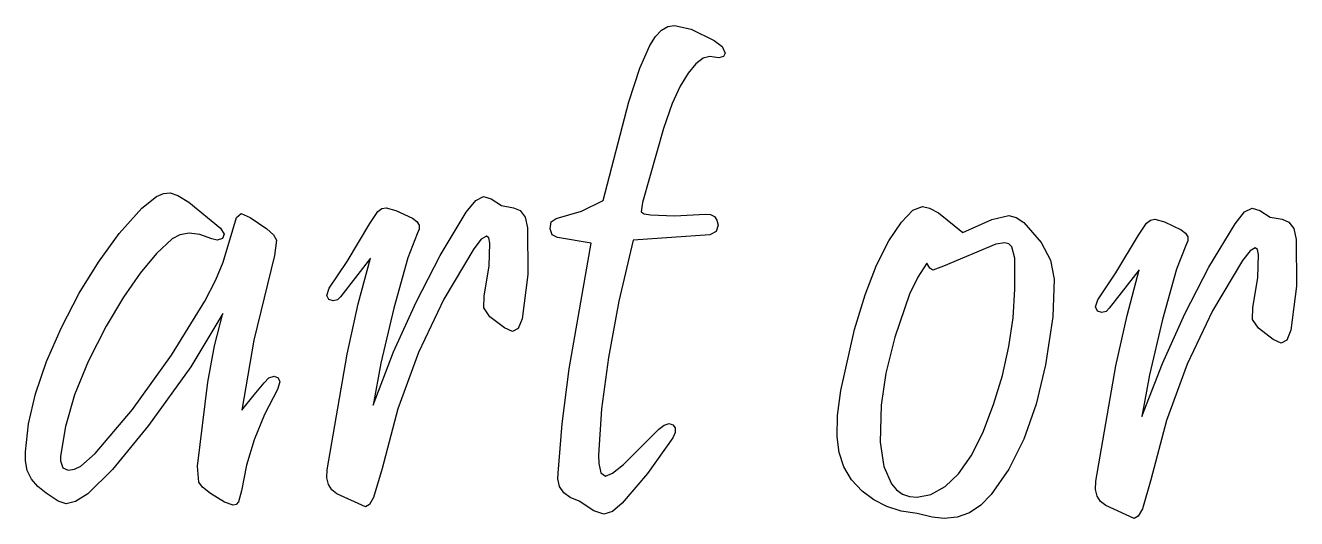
# Model space of a CAD drawing. Extents: x 369 to 1749, y 306 to 919.
# Drawn here: x 1182.3 to 1289.6, y 870.1 to 911.7 of the extents above; entities that cross this region are included whole.
import ezdxf

# ---------------------------------------------------------------- set-up
doc = ezdxf.new("R2010")
doc.units = 0

msp = doc.modelspace()

# ---------------------------------------------------------------- linework, layer by layer
at = {"layer": 'Layer 1'}
for p, q in [((1235.447721, 910.758575), (1235.950299, 911.287515)), ((1235.950299, 911.287515), (1236.487411, 911.601325)), ((1236.487411, 911.601325), (1237.059056, 911.700005)), ((1237.059056, 911.700005), (1238.458799, 911.372301)), ((1238.458799, 911.372301), (1240.419986, 910.422955)), ((1234.979676, 910.014505), (1235.447721, 910.758575)), ((1240.419986, 910.422955), (1240.42, 910.423)), ((1240.42, 910.423), (1241.075292, 909.922582)), ((1234.143494, 908.078412), (1234.979676, 910.014505)), ((1240.050371, 909.079676), (1239.473381, 908.929341)), ((1240.408293, 909.012953), (1240.050371, 909.079676)), ((1240.79351, 908.976428), (1240.408293, 909.012953)), ((1241.205574, 909.069851), (1240.79351, 908.976428)), ((1241.075292, 909.922582), (1241.322939, 909.367)), ((1241.322939, 909.367), (1241.205574, 909.069851)), ((1233.205149, 905.25093), (1234.143494, 908.078412)), ((1238.861431, 908.461453), (1238.214521, 907.676011)), ((1239.473381, 908.929341), (1238.861431, 908.461453)), ((1238.214521, 907.676011), (1237.532651, 906.573016)), ((1237.532651, 906.573016), (1236.868215, 905.11527)), ((1231.021966, 896.921805), (1233.205149, 905.25093)), ((1236.868215, 905.11527), (1236.117756, 902.992004)), ((1236.117756, 902.992004), (1234.358771, 896.748906)), ((1192.095959, 896.28204), (1193.330822, 897.26747)), ((1193.330822, 897.26747), (1193.912495, 897.502042)), ((1193.912495, 897.502042), (1194.470329, 897.56452)), ((1194.470329, 897.56452), (1195.135451, 897.349455)), ((1195.135451, 897.349455), (1196.066074, 896.781646)), ((1220.280401, 896.930514), (1220.939672, 897.257812)), ((1220.939672, 897.257812), (1221.579251, 897.064213)), ((1190.186381, 894.122586), (1192.095959, 896.28204)), ((1196.066074, 896.781646), (1198.723829, 894.5878)), ((1212.005376, 895.982297), (1212.354454, 896.229961)), ((1212.354454, 896.229961), (1212.716217, 896.308812)), ((1212.716217, 896.308812), (1213.534781, 896.081854)), ((1219.480422, 895.930862), (1220.280401, 896.930514)), ((1221.579251, 897.064213), (1222.437962, 896.49941)), ((1222.437962, 896.49941), (1223.459822, 896.307709)), ((1223.459822, 896.307709), (1224.028682, 896.07685)), ((1229.206526, 896.029451), (1231.021966, 896.921805)), ((1234.358771, 896.748906), (1234.242135, 895.953547)), ((1257.186418, 896.097033), (1258.000311, 896.421993)), ((1258.000311, 896.421993), (1258.588308, 896.278991)), ((1258.588308, 896.278991), (1259.351078, 895.865092)), ((1285.180413, 895.951516), (1285.839684, 896.278814)), ((1285.839684, 896.278814), (1286.479312, 896.085214)), ((1199.763768, 894.449432), (1200.083456, 895.479329)), ((1200.083456, 895.479329), (1200.484492, 895.818182)), ((1200.484492, 895.818182), (1201.244324, 895.49247)), ((1201.244324, 895.49247), (1202.640402, 894.528662)), ((1211.345277, 894.980532), (1212.005376, 895.982297)), ((1213.534781, 896.081854), (1214.930447, 895.416972)), ((1214.930447, 895.416972), (1215.311199, 895.144883)), ((1215.311199, 895.144883), (1215.503731, 894.83348)), ((1217.279103, 892.271644), (1219.480422, 895.930862)), ((1224.028682, 896.07685), (1224.445657, 895.518708)), ((1224.445657, 895.518708), (1224.640005, 894.59602)), ((1226.553798, 894.536549), (1226.65838, 895.102154)), ((1226.65838, 895.102154), (1227.078226, 895.387079)), ((1227.078226, 895.387079), (1229.206526, 896.029451)), ((1234.242135, 895.953547), (1234.490327, 895.781179)), ((1234.490327, 895.781179), (1235.026204, 895.696445)), ((1235.026204, 895.696445), (1237.061507, 895.619752)), ((1237.061507, 895.619752), (1239.669674, 895.749021)), ((1239.669674, 895.749021), (1240.109295, 895.721295)), ((1240.109295, 895.721295), (1240.433854, 895.561185)), ((1240.433854, 895.561185), (1240.64335, 895.268691)), ((1240.64335, 895.268691), (1240.737784, 894.843812)), ((1255.142503, 893.498916), (1256.217161, 895.099933)), ((1256.217161, 895.099933), (1257.186418, 896.097033)), ((1259.351078, 895.865092), (1261.400941, 894.224603)), ((1261.400941, 894.224603), (1263.848051, 895.322043)), ((1263.848051, 895.322043), (1265.295111, 895.637447)), ((1265.295111, 895.637447), (1265.896414, 895.488496)), ((1265.896414, 895.488496), (1266.551903, 895.058971)), ((1266.551903, 895.058971), (1268.025441, 893.358197)), ((1276.905407, 895.003299), (1277.254468, 895.250963)), ((1277.254468, 895.250963), (1277.616229, 895.329814)), ((1277.616229, 895.329814), (1278.434793, 895.102856)), ((1278.434793, 895.102856), (1279.830459, 894.437974)), ((1284.380434, 894.951864), (1285.180413, 895.951516)), ((1286.479312, 896.085214), (1287.337974, 895.520412)), ((1287.337974, 895.520412), (1288.359834, 895.328711)), ((1288.359834, 895.328711), (1288.928694, 895.097852)), ((1288.928694, 895.097852), (1289.345669, 894.53971)), ((1188.416154, 891.723435), (1190.186381, 894.122586)), ((1195.302231, 894.030042), (1194.645551, 893.668213)), ((1196.079851, 894.152443), (1195.302231, 894.030042)), ((1196.978411, 894.035414), (1196.079851, 894.152443)), ((1197.997911, 893.678956), (1196.978411, 894.035414)), ((1198.723829, 894.5878), (1199.028046, 894.062014)), ((1199.028046, 894.062014), (1198.901121, 893.696028)), ((1198.940732, 891.702592), (1199.763768, 894.449432)), ((1202.640402, 894.528662), (1203.200593, 894.022011)), ((1203.200593, 894.022011), (1203.448119, 893.566069)), ((1209.416895, 891.775169), (1211.345277, 894.980532)), ((1215.324132, 894.092732), (1214.540791, 892.088761)), ((1215.508042, 894.482763), (1215.324132, 894.092732)), ((1215.503731, 894.83348), (1215.508042, 894.482763)), ((1224.640005, 894.59602), (1224.64, 894.596)), ((1224.64, 894.596), (1224.677554, 890.671157)), ((1226.731735, 894.027985), (1226.553798, 894.536549)), ((1227.168666, 893.791476), (1226.731735, 894.027985)), ((1240.034444, 894.026643), (1233.568024, 893.57236)), ((1240.587321, 894.301896), (1240.034444, 894.026643)), ((1240.737784, 894.843812), (1240.587321, 894.301896)), ((1274.316922, 890.796171), (1276.245379, 894.001534)), ((1276.245379, 894.001534), (1276.905407, 895.003299)), ((1279.830459, 894.437974), (1280.211248, 894.165885)), ((1280.211248, 894.165885), (1280.403792, 893.854482)), ((1282.179115, 891.292646), (1284.380434, 894.951864)), ((1289.345669, 894.53971), (1289.540017, 893.617022)), ((1194.645551, 893.668213), (1193.319419, 892.429314)), ((1198.446537, 893.580254), (1197.997911, 893.678956)), ((1198.901121, 893.696028), (1198.446537, 893.580254)), ((1203.448119, 893.566069), (1203.279987, 892.280949)), ((1220.748031, 893.642994), (1220.125692, 892.824605)), ((1221.191082, 893.912235), (1220.748031, 893.642994)), ((1221.378741, 893.763774), (1221.191082, 893.912235)), ((1221.470511, 893.3255), (1221.378741, 893.763774)), ((1221.411999, 891.36425), (1221.470511, 893.3255)), ((1230.027916, 893.319115), (1227.168666, 893.791476)), ((1228.171249, 882.70104), (1230.027916, 893.319115)), ((1233.568024, 893.57236), (1232.363414, 888.416929)), ((1254.123391, 891.452515), (1255.142503, 893.498916)), ((1264.18159, 893.232257), (1259.7626, 891.367457)), ((1264.93798, 893.343481), (1264.18159, 893.232257)), ((1265.279035, 893.257854), (1264.93798, 893.343481)), ((1265.536485, 893.012533), (1265.279035, 893.257854)), ((1265.800568, 892.042811), (1265.536485, 893.012533)), ((1268.025441, 893.358197), (1268.804889, 891.890162)), ((1280.224144, 893.113734), (1279.440852, 891.109762)), ((1280.40809, 893.503765), (1280.224144, 893.113734)), ((1280.403792, 893.854482), (1280.40809, 893.503765)), ((1286.091082, 892.933235), (1285.64808, 892.663993)), ((1286.278741, 892.784774), (1286.091082, 892.933235)), ((1289.540017, 893.617022), (1289.54, 893.617)), ((1289.54, 893.617), (1289.577579, 889.692158)), ((1193.319419, 892.429314), (1191.949934, 890.788675)), ((1203.28, 892.281), (1201.531283, 885.117985)), ((1203.279987, 892.280949), (1203.28, 892.281)), ((1211.389997, 892.036655), (1208.868737, 888.794255)), ((1210.362293, 888.196849), (1211.389997, 892.036655)), ((1214.540791, 892.088761), (1213.352812, 887.837502)), ((1215.234445, 888.337972), (1217.279103, 892.271644)), ((1220.125692, 892.824605), (1217.57843, 888.582355)), ((1265.79042, 889.436991), (1265.800568, 892.042811)), ((1268.804889, 891.890162), (1269.110011, 890.275997)), ((1285.025692, 891.845605), (1282.47843, 887.603355)), ((1285.64808, 892.663993), (1285.025692, 891.845605)), ((1286.370511, 892.3465), (1286.278741, 892.784774)), ((1286.311998, 890.38525), (1286.370511, 892.3465)), ((1186.785281, 889.084586), (1188.416154, 891.723435)), ((1191.949934, 890.788675), (1190.537094, 888.746299)), ((1198.335368, 890.217132), (1198.940732, 891.702592)), ((1207.902867, 889.513962), (1209.416895, 891.775169)), ((1220.982745, 888.85674), (1221.411999, 891.36425)), ((1253.159823, 888.960731), (1254.123391, 891.452515)), ((1258.36012, 891.633879), (1257.611798, 890.436078)), ((1258.628518, 891.192948), (1258.36012, 891.633879)), ((1258.875055, 891.043601), (1258.628518, 891.192948)), ((1259.7626, 891.367457), (1258.875055, 891.043601)), ((1272.802869, 888.534964), (1274.316922, 890.796171)), ((1276.290097, 891.057655), (1273.768837, 887.815255)), ((1275.262349, 887.217849), (1276.290097, 891.057655)), ((1279.440852, 891.109762), (1278.252824, 886.858504)), ((1280.134456, 887.358974), (1282.179115, 891.292646)), ((1197.408227, 888.414612), (1198.335368, 890.217132)), ((1224.677554, 890.671157), (1224.185909, 886.93825)), ((1257.611798, 890.436078), (1256.911102, 888.996124)), ((1269.11, 890.276), (1269.002766, 887.10448)), ((1269.110011, 890.275997), (1269.11, 890.276)), ((1285.882745, 887.87774), (1286.311998, 890.38525)), ((1289.577579, 889.692158), (1289.086007, 885.95925)), ((1185.293759, 886.20604), (1186.785281, 889.084586)), ((1190.537094, 888.746299), (1189.080901, 886.302183)), ((1207.713392, 888.903661), (1207.902867, 889.513962)), ((1207.864493, 888.556469), (1207.713392, 888.903661)), ((1208.868737, 888.794255), (1208.609789, 888.52223)), ((1220.969907, 887.852874), (1220.982745, 888.85674)), ((1252.251801, 886.023563), (1253.159823, 888.960731)), ((1256.911102, 888.996124), (1255.65259, 885.389759)), ((1265.638126, 887.011535), (1265.790427, 889.436996)), ((1265.790427, 889.436996), (1265.79042, 889.436991)), ((1194.588612, 883.858392), (1197.408227, 888.414612)), ((1208.248601, 888.435703), (1207.864493, 888.556469)), ((1208.609789, 888.52223), (1208.248601, 888.435703)), ((1209.409892, 883.94203), (1210.362293, 888.196849)), ((1213.352812, 887.837502), (1212.261627, 883.178557)), ((1213.346448, 884.129844), (1215.234445, 888.337972)), ((1217.57843, 888.582355), (1215.436705, 884.081055)), ((1221.467525, 887.1019), (1220.969907, 887.852874)), ((1232.363414, 888.416929), (1231.473674, 883.670635)), ((1272.613394, 887.924663), (1272.802869, 888.534964)), ((1272.764495, 887.577471), (1272.613394, 887.924663)), ((1273.148603, 887.456705), (1272.764495, 887.577471)), ((1273.509816, 887.543232), (1273.148603, 887.456705)), ((1273.768837, 887.815255), (1273.509816, 887.543232)), ((1282.47843, 887.603355), (1280.336704, 883.102055)), ((1285.869907, 886.873874), (1285.882745, 887.87774)), ((1198.912549, 887.3802), (1196.229331, 882.86791)), ((1198.229771, 884.650397), (1198.912549, 887.3802)), ((1222.69992, 886.16355), (1221.467525, 887.1019)), ((1224.185909, 886.93825), (1223.865377, 886.115307)), ((1265.287912, 884.577563), (1265.638126, 887.011535)), ((1269.002766, 887.10448), (1268.388111, 883.05152)), ((1274.309917, 882.96303), (1275.262349, 887.217849)), ((1278.252824, 886.858504), (1277.161639, 882.199559)), ((1278.24646, 883.150846), (1280.134456, 887.358974)), ((1286.367525, 886.1229), (1285.869907, 886.873874)), ((1184.036803, 883.312459), (1185.293759, 886.20604)), ((1189.080901, 886.302183), (1187.555499, 883.336009)), ((1223.385525, 885.84662), (1222.69992, 886.16355)), ((1223.865377, 886.115307), (1223.385525, 885.84662)), ((1251.088191, 880.859858), (1252.251801, 886.023563)), ((1255.65259, 885.389759), (1254.910342, 882.350449)), ((1287.59992, 885.18455), (1286.367525, 886.1229)), ((1289.086007, 885.95925), (1288.765401, 885.136307)), ((1197.649076, 881.58948), (1198.229771, 884.650397)), ((1201.531283, 885.117985), (1200.52731, 879.2007)), ((1264.739786, 882.13508), (1265.287912, 884.577563)), ((1288.285525, 884.86762), (1287.59992, 885.18455)), ((1288.765401, 885.136307), (1288.285525, 884.86762)), ((1183.112028, 880.597815), (1184.036803, 883.312459)), ((1187.555499, 883.336009), (1186.405074, 880.517468)), ((1191.285397, 879.278817), (1194.588612, 883.858392)), ((1207.730997, 874.187355), (1209.409892, 883.94203)), ((1211.615112, 879.647262), (1213.346448, 884.129844)), ((1215.436705, 884.081055), (1213.700515, 879.320705)), ((1231.473674, 883.670635), (1230.898804, 879.333479)), ((1196.229331, 882.86791), (1192.653139, 877.90922)), ((1212.261627, 883.178557), (1211.615112, 879.647262)), ((1227.583447, 878.070922), (1228.171249, 882.70104)), ((1254.910342, 882.350449), (1254.49608, 879.643439)), ((1268.388111, 883.05152), (1267.584264, 879.706551)), ((1272.630997, 873.208355), (1274.309917, 882.96303)), ((1276.515124, 878.668264), (1278.24646, 883.150846)), ((1277.161639, 882.199559), (1276.515124, 878.668264)), ((1280.336704, 883.102055), (1278.600515, 878.341705)), ((1196.793939, 874.4743), (1197.649076, 881.58948)), ((1201.57656, 880.50317), (1202.411056, 881.53297)), ((1202.411056, 881.53297), (1202.806878, 881.940883)), ((1202.806878, 881.940883), (1203.252958, 882.072115)), ((1203.252958, 882.072115), (1203.592889, 881.952018)), ((1203.729265, 881.605056), (1203.542098, 880.964048)), ((1203.592889, 881.952018), (1203.729265, 881.605056)), ((1263.993747, 879.684086), (1264.739786, 882.13508)), ((1182.519433, 878.062109), (1183.112028, 880.597815)), ((1186.405074, 880.517468), (1185.629624, 877.846559)), ((1200.52731, 879.2007), (1201.57656, 880.50317)), ((1203.542098, 880.964048), (1202.434757, 878.844252)), ((1250.828961, 878.756007), (1251.088191, 880.859858)), ((1188.153152, 875.555092), (1191.285397, 879.278817)), ((1213.700515, 879.320705), (1212.369862, 874.301305)), ((1230.898804, 879.333479), (1230.638804, 875.40546)), ((1254.49608, 879.643439), (1254.407437, 876.517619)), ((1263.079448, 877.29503), (1263.993747, 879.684086)), ((1267.584264, 879.706551), (1266.551653, 876.763595)), ((1182.259019, 875.70534), (1182.519433, 878.062109)), ((1192.653139, 877.90922), (1189.614339, 874.214745)), ((1202.434757, 878.844252), (1201.560185, 876.709445)), ((1227.222666, 873.893415), (1227.583447, 878.070922)), ((1235.739235, 877.597228), (1236.175391, 877.958548)), ((1236.175391, 877.958548), (1236.615249, 878.074545)), ((1236.615249, 878.074545), (1236.930773, 877.985473)), ((1236.930773, 877.985473), (1237.111732, 877.729808)), ((1250.784781, 876.970823), (1250.828961, 878.756007)), ((1278.600515, 878.341705), (1277.269862, 873.322305)), ((1185.629624, 877.846559), (1185.229151, 875.323283)), ((1232.76348, 874.629938), (1235.739235, 877.597228)), ((1236.911308, 876.8744), (1234.776505, 873.871425)), ((1237.119567, 877.331133), (1236.911308, 876.8744)), ((1237.111732, 877.729808), (1237.119567, 877.331133)), ((1250.951222, 875.636585), (1250.784781, 876.970823)), ((1262.09178, 875.343964), (1263.079448, 877.29503)), ((1201.560185, 876.709445), (1200.918382, 874.559627)), ((1254.407437, 876.517619), (1254.737104, 874.454701)), ((1266.551653, 876.763595), (1265.290279, 874.222651)), ((1182.257879, 874.9389), (1182.259019, 875.70534)), ((1182.41655, 874.124058), (1182.257879, 874.9389)), ((1185.229151, 875.323283), (1185.229735, 874.924715)), ((1185.229735, 874.924715), (1185.420211, 874.34699)), ((1186.946132, 874.492589), (1188.153152, 875.555092)), ((1230.638804, 875.40546), (1230.662453, 874.699958)), ((1230.662453, 874.699958), (1230.846421, 873.915398)), ((1251.358453, 874.425181), (1250.951222, 875.636585)), ((1261.030743, 873.830885), (1262.09178, 875.343964)), ((1182.763392, 873.398352), (1182.41655, 874.124058)), ((1185.420211, 874.34699), (1185.876312, 874.148492)), ((1185.876312, 874.148492), (1186.394072, 874.23074)), ((1186.394072, 874.23074), (1186.946132, 874.492589)), ((1189.614339, 874.214745), (1187.525759, 872.16148)), ((1196.895426, 873.1238), (1196.793939, 874.4743)), ((1200.918382, 874.559627), (1200.509348, 872.394798)), ((1207.703762, 873.497949), (1207.730997, 874.187355)), ((1212.369862, 874.301305), (1211.656791, 871.851727)), ((1227.200767, 873.403211), (1227.222666, 873.893415)), ((1230.846421, 873.915398), (1231.241485, 873.648838)), ((1231.241485, 873.648838), (1231.820762, 873.891114)), ((1231.820762, 873.891114), (1232.76348, 874.629938)), ((1234.776505, 873.871425), (1232.648997, 871.35888)), ((1252.006477, 873.33661), (1251.358453, 874.425181)), ((1254.737104, 874.454701), (1255.370899, 872.992699)), ((1259.896337, 872.755796), (1261.030743, 873.830885)), ((1265.290279, 874.222651), (1263.800141, 872.08372)), ((1183.298405, 872.761783), (1182.763392, 873.398352)), ((1184.021589, 872.21435), (1183.298405, 872.761783)), ((1197.21367, 872.705113), (1196.895426, 873.1238)), ((1197.877442, 872.189238), (1197.21367, 872.705113)), ((1207.832941, 872.928817), (1207.703762, 873.497949)), ((1208.118534, 872.479959), (1207.832941, 872.928817)), ((1227.353251, 872.768583), (1227.200767, 873.403211)), ((1227.7069, 872.245886), (1227.353251, 872.768583)), ((1252.895291, 872.370873), (1252.006477, 873.33661)), ((1255.370899, 872.992699), (1255.801845, 872.487041)), ((1258.695602, 872.099409), (1259.896337, 872.755796)), ((1272.603762, 872.518949), (1272.630997, 873.208355)), ((1272.732941, 871.949817), (1272.603762, 872.518949)), ((1277.269862, 873.322305), (1276.55684, 870.872727)), ((1185.021398, 871.532452), (1184.021589, 872.21435)), ((1185.708009, 871.299822), (1185.021398, 871.532452)), ((1186.486401, 871.510349), (1185.708009, 871.299822)), ((1187.525759, 872.16148), (1186.486401, 871.510349)), ((1199.073924, 871.435387), (1197.877442, 872.189238)), ((1200.247212, 871.479005), (1200.049175, 871.252055)), ((1200.509348, 872.394798), (1200.247212, 871.479005)), ((1208.560542, 872.151375), (1208.118534, 872.479959)), ((1210.967622, 871.042015), (1208.560542, 872.151375)), ((1211.656791, 871.851727), (1211.309219, 871.241888)), ((1228.261716, 871.835123), (1227.7069, 872.245886)), ((1229.017697, 871.536291), (1228.261716, 871.835123)), ((1230.256168, 870.712826), (1229.017697, 871.536291)), ((1253.88277, 871.633588), (1252.895291, 872.370873)), ((1254.985526, 871.074681), (1253.88277, 871.633588)), ((1255.801845, 872.487041), (1256.308824, 872.131612)), ((1256.308824, 872.131612), (1256.891834, 871.926411)), ((1256.891834, 871.926411), (1257.550877, 871.871439)), ((1257.550877, 871.871439), (1258.695602, 872.099409)), ((1263.800141, 872.08372), (1262.91538, 871.18498)), ((1273.018534, 871.500959), (1272.732941, 871.949817)), ((1273.460542, 871.172375), (1273.018534, 871.500959)), ((1199.806492, 871.179068), (1199.073924, 871.435387)), ((1200.049175, 871.252055), (1199.806492, 871.179068)), ((1211.309219, 871.241888), (1210.967622, 871.042015)), ((1231.100868, 870.431821), (1230.256168, 870.712826)), ((1231.811806, 870.658699), (1231.100868, 870.431821)), ((1232.648997, 871.35888), (1231.811806, 870.658699)), ((1256.20356, 870.694153), (1254.985526, 871.074681)), ((1257.536871, 870.492003), (1256.20356, 870.694153)), ((1258.818234, 870.17375), (1257.536871, 870.492003)), ((1261.959486, 870.54791), (1260.93246, 870.17251)), ((1262.91538, 871.18498), (1261.959486, 870.54791)), ((1275.867622, 870.063015), (1273.460542, 871.172375)), ((1276.55684, 870.872727), (1276.209256, 870.262888)), ((1259.834301, 870.05878), (1258.818234, 870.17375)), ((1260.93246, 870.17251), (1259.834301, 870.05878)), ((1276.209256, 870.262888), (1275.867622, 870.063015))]:
    msp.add_line(p, q, dxfattribs=at)

doc.saveas('drawing.dxf')
